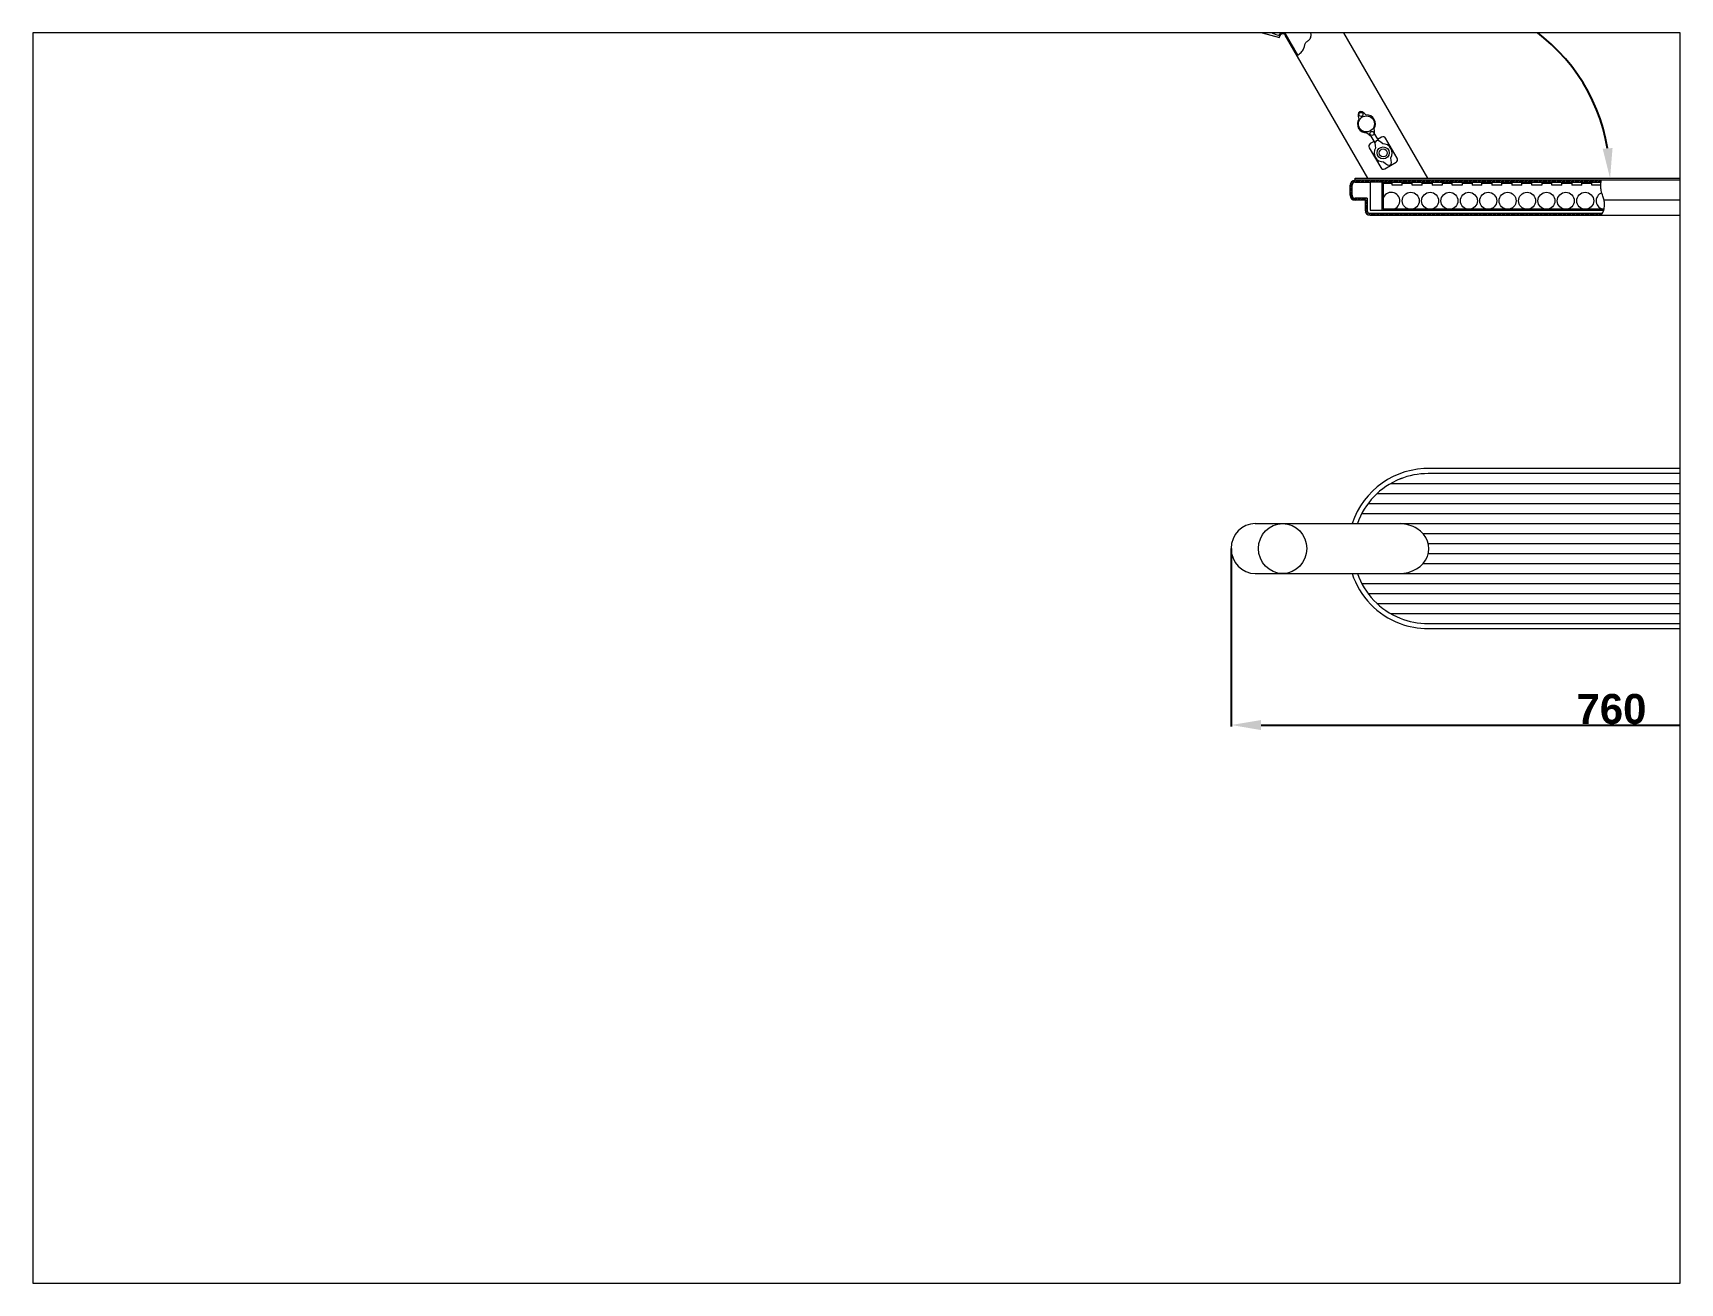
# Paper-space layout 'Presentación2' of a CAD drawing. Header units: millimetres. Extents: x 26 to 231, y 20 to 176.
# The model-space entities are those that its viewports show. They can reach past a viewport. Long polylines and large blocks are cut down to what shows.
import ezdxf

# ---------------------------------------------------------------- set-up
doc = ezdxf.new("R2010")
doc.units = ezdxf.units.MM
doc.layers.add('01_Contornos', color=7, linetype='Continuous', lineweight=20)
doc.layers.add('04_Cotas', color=3, linetype='Continuous', lineweight=18)
doc.styles.add('EstiloCota', font='arialbd.ttf')
doc.dimstyles.new('CotasUNE', dxfattribs={"dimtxt": 10, "dimasz": 8, "dimexe": 1.25, "dimexo": 0, "dimtad": 1, "dimtxsty": 'EstiloCota', "dimcen": 2.5, "dimclrd": 256, "dimclrt": 256, "dimadec": 0, "dimazin": 0, "dimtfac": 1, "dimtmove": 0, "dimatfit": 3, "dimfxl": 1, "dimarcsym": 0})

# ---------------------------------------------------------------- blocks, each defined once
blk = doc.blocks.new('*D6')
at = {"layer": '04_Cotas', "color": 0, "lineweight": -2, "transparency": 16777216}
for p, q in [((891.9, 788.9), (891.9, 611.1)), ((1652.9, 728.9), (1652.9, 611.1))]:
    blk.add_line(p, q, dxfattribs=at)
at = {"layer": '04_Cotas', "lineweight": -2, "transparency": 16777216}
blk.add_line((921.9, 612.4), (1622.9, 612.4), dxfattribs=at)
at = {"layer": '04_Cotas', "transparency": 16777216}
for points in [[(921.9, 617.4), (921.9, 607.4), (891.9, 612.4)], [(1622.9, 617.4), (1622.9, 607.4), (1652.9, 612.4)]]:
    blk.add_solid(points, dxfattribs=at)
at = {"layer": 'Defpoints', "color": 0}
for p in [(891.9, 788.9), (1652.9, 728.9), (1652.9, 612.4)]:
    blk.add_point(p, dxfattribs=at)
at = {"layer": '04_Cotas', "transparency": 16777216, "insert": (1272.4, 628.3), "char_height": 30, "attachment_point": 5, "style": 'EstiloCota'}
blk.add_mtext('760', dxfattribs=at)
blk = doc.blocks.new('*D7')
at = {"layer": '04_Cotas', "lineweight": -2, "transparency": 16777216}
blk.add_arc((1088.7, 1159.3), 182.3, 9.438, 110.562, dxfattribs=at)
at = {"layer": '04_Cotas', "transparency": 16777216}
for points in [[(1026.8, 1325.5), (1022.5, 1334.5), (997.5, 1317.2)], [(1273.5, 1189.6), (1263.6, 1188.8), (1271, 1159.3)]]:
    blk.add_solid(points, dxfattribs=at)
at = {"layer": 'Defpoints', "color": 0}
for p in [(963.6, 1376), (1228.4, 1276.5), (1015.8, 1159.3), (1088.7, 1159.3), (1649.8, 1159.3)]:
    blk.add_point(p, dxfattribs=at)
at = {"layer": '04_Cotas', "transparency": 16777216, "insert": (1187.8, 1331), "char_height": 30, "attachment_point": 5, "rotation": 330, "style": 'EstiloCota'}
blk.add_mtext('120°', dxfattribs=at)

msp = doc.modelspace()

# ---------------------------------------------------------------- hatches: boundary and pattern name
at = {"layer": '01_Contornos'}
h = msp.add_hatch(dxfattribs=at)
h.set_pattern_fill('ANSI31', color=256, scale=0.4, angle=290)
h.set_pattern_definition([(335, (618.6292, 209.0503), (0.5367252, 1.1510109), [])])
h.paths.add_polyline_path([(962.562, 1383.572), (965.051, 1392.859, 0.05418164), (963.912, 1396.336), (960.631, 1384.09, 0.19891237), (961.829, 1374.984), (974.815, 1352.493), (974.815, 1356.493), (963.561, 1375.984, -0.19891237)])
edge = h.paths.add_edge_path()
edge.add_arc((894.261, 1316.88), 2.746, 227.047236, 241.471935)
edge.add_arc((893.326, 1315.161), 0.789, 241.471935, 268.559799)
edge.add_arc((893.506, 1322.311), 7.942, 268.559799, 270.524002)
edge.add_arc((894.127, 1254.383), 59.989, 89.809355, 90.524002, ccw=False)
edge.add_line((894.327, 1314.372), (920.544, 1412.216))
edge.add_arc((921.132, 1395.231), 16.996, 91.983003, 99.190094)
edge.add_line((918.418, 1412.008), (892.39, 1314.87))
edge = h.paths.add_edge_path()
edge.add_arc((955.594, 1357.498), 57.532, 253.552464, 255.002507)
edge.add_arc((943.494, 1300.818), 3, 30, 158.33859, ccw=False)
edge.add_line((946.092, 1302.318), (957.773, 1282.088))
edge.add_arc((948.153, 1299.05), 19.5, 299.558966, 302.498038)
edge.add_line((958.63, 1282.603), (946.958, 1302.818))
edge.add_arc((943.494, 1300.818), 4, 30, 159.744842)
edge.add_line((939.742, 1302.203), (939.305, 1302.32))
h = msp.add_hatch(dxfattribs=at)
h.set_pattern_fill('ANSI31', color=256, scale=0.4)
h.set_pattern_definition([(45, (-56.8746, -320.0918), (-0.8980256, 0.8980256), [])])
h.paths.add_polyline_path([(1015.839, 1155.265), (1030.839, 1155.265), (1042.839, 1155.265), (1261.915, 1155.265, -0.01139759), (1262.15, 1157.265), (1015.839, 1157.265, 0.41421356), (1010.839, 1152.265), (1010.839, 1142.265, 0.41421356), (1015.839, 1137.265), (1025.839, 1137.265), (1027.839, 1137.265), (1027.839, 1139.265), (1015.839, 1139.265, -0.41421356), (1012.839, 1142.265), (1012.839, 1152.265, -0.41421356)])
h = msp.add_hatch(dxfattribs=at)
h.set_pattern_fill('ANSI31', color=256, scale=0.4, angle=90)
h.set_pattern_definition([(135, (-56.8746, -320.0918), (-0.8980256, -0.8980256), [])])
h.paths.add_polyline_path([(1030.839, 1122.265), (1261.587, 1122.265, 0.0318888), (1263.162, 1124.265), (1030.839, 1124.265, -0.41421356), (1027.839, 1127.265), (1027.839, 1137.265), (1025.839, 1137.265), (1025.839, 1127.265, 0.41421356)])

# ---------------------------------------------------------------- linework, layer by layer
for p, q in [((1088.684, 1159.265), (963.561, 1375.984)), ((901.36, 1321.236), (935.853, 1311.726)), ((902.614, 1318.716), (933.464, 1310.215)), ((891.877, 1312.958), (940.174, 1300.017)), ((891.877, 1312.958), (940.174, 1300.017)), ((935.04, 1307.82), (933.573, 1310.405)), ((933.936, 1308.479), (933.573, 1309.119)), ((935.779, 1307.804), (933.938, 1311.047)), ((934.79, 1307.869), (934.31, 1308.002)), ((934.33, 1305.827), (934.861, 1307.755)), ((936.391, 1308.014), (934.431, 1311.465)), ((934.822, 1303.849), (935.294, 1305.561)), ((936.899, 1308.404), (935.027, 1311.701)), ((937.287, 1309.008), (935.744, 1311.725)), ((937.411, 1310.075), (936.725, 1311.284)), ((936.73, 1305.263), (937.793, 1309.119)), ((938.66, 1304.74), (936.73, 1305.263)), ((938.66, 1304.74), (940.996, 1313.215)), ((939.305, 1302.32), (939.742, 1302.203)), ((1028.684, 1159.265), (946.092, 1302.318)), ((958.63, 1282.603), (946.958, 1302.818)), ((940.174, 1300.017), (940.597, 1301.595)), ((940.174, 1300.017), (940.597, 1301.595)), ((1035.394, 1203.605), (1039.313, 1196.817)), ((1030.019, 1189.915), (1041.519, 1169.996)), ((1035.014, 1196.263), (1031.117, 1194.013)), ((1035.849, 1194.817), (1031.93, 1201.605)), ((1042.376, 1200.513), (1038.478, 1198.263)), ((1057.974, 1179.496), (1046.474, 1199.415)), ((1045.617, 1168.898), (1056.876, 1175.398)), ((1015.839, 1159.265), (1649.839, 1159.265)), ((1015.839, 1157.265), (1015.839, 1159.265)), ((1649.839, 1157.265), (1015.839, 1157.265)), ((1015.839, 1155.265), (1030.839, 1155.265)), ((1042.839, 1155.265), (1030.839, 1155.265)), ((1030.839, 1155.265), (1030.839, 1127.265)), ((1042.839, 1127.265), (1042.839, 1155.265)), ((1042.839, 1155.265), (1261.915, 1155.265)), ((1043.839, 1155.265), (1043.839, 1128.265)), ((1043.839, 1154.265), (1052.872, 1154.265)), ((1052.872, 1152.265), (1052.872, 1155.265)), ((1062.872, 1152.265), (1062.872, 1155.265)), ((1062.872, 1154.265), (1072.872, 1154.265)), ((1072.872, 1152.265), (1072.872, 1155.265)), ((1082.872, 1152.265), (1082.872, 1155.265)), ((1082.872, 1154.265), (1092.872, 1154.265)), ((1092.872, 1155.265), (1092.872, 1152.265)), ((1102.872, 1155.265), (1102.872, 1152.265)), ((1102.872, 1154.265), (1112.872, 1154.265)), ((1112.872, 1152.265), (1112.872, 1155.265)), ((1122.872, 1155.265), (1122.872, 1152.265)), ((1122.872, 1154.265), (1132.872, 1154.265)), ((1132.872, 1155.265), (1132.872, 1152.265)), ((1142.872, 1152.265), (1142.872, 1155.265)), ((1142.872, 1154.265), (1152.872, 1154.265)), ((1152.872, 1155.265), (1152.872, 1152.265)), ((1162.872, 1152.265), (1162.872, 1155.265)), ((1162.872, 1154.265), (1172.872, 1154.265)), ((1172.872, 1155.265), (1172.872, 1152.265)), ((1182.872, 1152.265), (1182.872, 1155.265)), ((1182.872, 1154.265), (1192.872, 1154.265)), ((1192.872, 1152.265), (1192.872, 1155.265)), ((1202.872, 1155.265), (1202.872, 1152.265)), ((1202.872, 1154.265), (1212.872, 1154.265)), ((1212.872, 1152.265), (1212.872, 1155.265)), ((1222.872, 1152.265), (1222.872, 1155.265)), ((1222.872, 1154.265), (1232.872, 1154.265)), ((1232.872, 1155.265), (1232.872, 1152.265)), ((1242.872, 1152.265), (1242.872, 1155.265)), ((1242.872, 1154.265), (1252.872, 1154.265)), ((1252.872, 1152.265), (1252.872, 1155.265)), ((1010.839, 1142.265), (1010.839, 1152.265)), ((1012.839, 1142.265), (1012.839, 1152.265)), ((1027.839, 1139.265), (1015.839, 1139.265)), ((1025.839, 1137.265), (1015.839, 1137.265)), ((1025.839, 1137.265), (1025.839, 1127.265)), ((1025.839, 1137.265), (1027.839, 1137.265)), ((1027.839, 1139.265), (1027.839, 1127.265)), ((1062.872, 1152.265), (1052.872, 1152.265)), ((1082.872, 1152.265), (1072.872, 1152.265)), ((1102.872, 1152.265), (1092.872, 1152.265)), ((1122.872, 1152.265), (1112.872, 1152.265)), ((1142.872, 1152.265), (1132.872, 1152.265)), ((1162.872, 1152.265), (1152.872, 1152.265)), ((1182.872, 1152.265), (1172.872, 1152.265)), ((1182.872, 1152.265), (1182.872, 1152.265)), ((1202.872, 1152.265), (1192.872, 1152.265)), ((1192.872, 1152.265), (1192.872, 1152.265)), ((1222.872, 1152.265), (1212.872, 1152.265)), ((1242.872, 1152.265), (1232.872, 1152.265)), ((1261.734, 1152.265), (1252.872, 1152.265)), ((1649.839, 1137.265), (1265.054, 1137.265)), ((1030.839, 1127.265), (1264.77, 1127.265)), ((1030.839, 1124.265), (1263.162, 1124.265)), ((1030.839, 1122.265), (1507.358, 1122.265)), ((1265.011, 1128.265), (1043.839, 1128.265)), ((1642.859, 863.92), (1088.859, 863.92)), ((1642.859, 868.92), (1091.398, 868.92)), ((1037.784, 843.92), (1060.869, 843.92)), ((1051.401, 853.92), (1647.859, 853.92)), ((1060.869, 843.92), (1642.859, 843.92)), ((1028.774, 833.92), (1060.869, 833.92)), ((1060.869, 833.92), (1508.717, 833.92)), ((916.026, 813.92), (1060.869, 813.905)), ((1022.442, 823.92), (1038.869, 823.92)), ((1038.869, 823.92), (1507.859, 823.92)), ((1060.869, 813.905), (1507.859, 813.922)), ((1083.839, 803.92), (1507.859, 803.92)), ((1089.233, 793.92), (1507.859, 793.92)), ((1089.233, 783.92), (1507.859, 783.92)), ((916.026, 763.92), (1059.839, 763.92)), ((1059.839, 763.92), (1507.859, 763.92)), ((1083.839, 773.92), (1507.859, 773.92)), ((1022.442, 753.92), (1060.869, 753.92)), ((1028.774, 743.92), (1060.869, 743.92)), ((1060.869, 753.92), (1507.859, 753.92)), ((1060.869, 743.92), (1508.717, 743.92)), ((1037.784, 733.92), (1060.869, 733.92)), ((1060.869, 733.92), (1575.344, 733.92)), ((1051.443, 723.92), (1647.859, 723.92)), ((1088.691, 713.92), (1642.859, 713.92)), ((1088.859, 708.92), (1642.859, 708.92))]:
    msp.add_line(p, q, dxfattribs=at)
at = {"layer": '01_Contornos', "ltscale": 0.2}
for p, q in [((903.859, 1320.545), (933.263, 1312.442)), ((932.5, 1310.48), (931.145, 1305.563)), ((931.178, 1305.682), (934.839, 1307.761)), ((931.554, 1307.045), (933.885, 1308.369)), ((931.93, 1308.409), (933.437, 1309.265)), ((932.109, 1305.061), (934.492, 1306.414)), ((932.305, 1309.772), (933.208, 1310.285)), ((933.208, 1304.535), (935.107, 1305.613)), ((935.294, 1305.561), (934.33, 1305.827)), ((934.356, 1304.037), (934.97, 1304.385)), ((934.739, 1312.512), (937.863, 1314.286)), ((935.607, 1311.855), (939.226, 1313.911)), ((936.396, 1311.579), (936.155, 1311.645)), ((936.832, 1311.401), (940.59, 1313.535)), ((936.838, 1305.654), (939.297, 1307.051)), ((937.213, 1307.017), (939.673, 1308.414)), ((937.581, 1310.676), (940.8, 1312.504)), ((937.589, 1308.381), (940.049, 1309.778)), ((937.695, 1305.002), (938.921, 1305.687)), ((937.864, 1309.687), (940.424, 1311.141))]:
    msp.add_line(p, q, dxfattribs=at)
at = {"layer": '01_Contornos'}
for points in [[(957.773, 1282.088, 0.06747635), (961.941, 1285.261, 0.08748733), (964.266, 1288.581, 0.05792478), (965.37, 1291.906, -0.07750362), (966.294, 1294.363, -0.13503765), (968.634, 1296.716, 0.13236236), (971.033, 1299.102, 0.16589259), (971.841, 1303.171, -0.11598805), (972.414, 1308.995, -0.15571242), (976.769, 1314.868, 0.23287439), (979.135, 1319.309, 0.03565048), (978.947, 1324.06, 0.02041955), (977.695, 1332.261, 0.02692617), (975.335, 1341.648, -0.0751593), (974.815, 1345.093), (974.815, 1350.97), (974.815, 1356.493)], [(892.39, 1314.87, 0.06302287), (892.949, 1314.468, 0.11874656), (893.306, 1314.372, 0.00857066), (893.579, 1314.37, -0.00311825), (894.327, 1314.372, -0.0132831), (906.142, 1314.019, -0.02875072), (911.572, 1313.397, -0.15770864), (914.494, 1311.86, 0.12199492), (918.088, 1309.635, 0.10659514), (922.366, 1309.209, -0.13454537), (925.754, 1308.683, -0.03986429), (927.789, 1307.567, 0.0224862), (931.323, 1305.468, 0.03257298), (935.278, 1303.673, 0.02479577), (940.706, 1301.926)], [(1261.587, 1122.265, 0.05685011), (1264.208, 1125.958, 0.09477947), (1265.054, 1128.555, 0.03145007), (1265.368, 1133.541, 0.0420777), (1265.054, 1137.265, 0.0504229), (1263.883, 1141.511, -0.03724686), (1262.15, 1147.209, -0.05525962), (1261.719, 1151.103, -0.03499606), (1262.15, 1157.265)]]:
    msp.add_lwpolyline(points, format="xyb", dxfattribs=at)
for centre, radius in [((935.451, 1309.762), 1.985), ((1027.246, 1213.717), 8), ((1021.746, 1223.243), 2), ((1032.746, 1204.191), 2), ((1043.996, 1184.705), 6), ((1043.996, 1184.705), 4), ((1071.539, 1136.765), 8.5), ((1090.939, 1136.765), 8.5), ((1110.339, 1136.765), 8.5), ((1129.739, 1136.765), 8.5), ((1149.139, 1136.765), 8.5), ((1168.539, 1136.765), 8.5), ((1187.939, 1136.765), 8.5), ((1207.339, 1136.765), 8.5), ((1226.739, 1136.765), 8.5), ((1246.139, 1136.765), 8.5)]:
    msp.add_circle(centre, radius, dxfattribs=at)
for centre, radius, start, end in [((935.393, 1309.683), 2, 164.593585, 254.593585), ((935.321, 1309.798), 2, 254.584879, 262.908505), ((935.321, 1309.798), 2, 66.261254, 74.584879), ((943.494, 1300.818), 4, 30, 159.744842), ((943.494, 1300.818), 3, 30, 165), ((943.494, 1300.818), 3, 30, 165), ((1027.246, 1213.717), 9, 327.103184, 92.896816), ((1027.246, 1213.717), 9, 147.103184, 272.896816), ((1032.617, 1191.415), 3, 120, 210), ((1043.996, 1184.705), 9, 147.103184, 272.896816), ((1043.876, 1197.915), 3, 30, 120), ((1043.996, 1184.705), 9, 327.103184, 92.896816), ((1055.376, 1177.996), 3, 300, 30), ((1015.839, 1152.265), 5, 90, 180), ((1015.839, 1152.265), 3, 90, 180), ((1044.117, 1171.496), 3, 210, 300), ((1052.139, 1145.765), 8.5, 85.050431, 90), ((1015.839, 1142.265), 5, 180, 270), ((1015.839, 1142.265), 3, 180, 270), ((1052.139, 1136.765), 8.5, 270, 167.546299), ((1265.539, 1136.765), 8.5, 109.0136, 266.456888), ((1030.839, 1127.265), 5, 180, 270), ((1030.839, 1127.265), 3, 180, 270), ((1088.922, 788.889), 80.07, 88.227846, 161.782783), ((1088.976, 788.861), 75.13, 111.969199, 160.516327), ((1088.859, 788.92), 80, 110.364135, 110.479564), ((1088.859, 788.92), 75, 90, 111.912992), ((1088.774, 788.92), 75, 89.935243, 111.843195), ((1088.859, 788.92), 80, 198.209957, 249.520436), ((1088.859, 788.92), 75, 199.471221, 248.087008), ((1088.859, 788.92), 75, 248.087008, 270), ((1088.859, 788.92), 80, 249.520436, 270)]:
    msp.add_arc(centre, radius, start, end, dxfattribs=at)
at = {"layer": '01_Contornos', "ltscale": 0.2}
for centre, radius, start, end in [((936.952, 1314.537), 3, 164.593585, 254.593585), ((935.865, 1309.651), 2, 344.593585, 74.593585)]:
    msp.add_arc(centre, radius, start, end, dxfattribs=at)
at = {"layer": '01_Contornos'}
for centre, major_axis, ratio, start_param, end_param in [((1027.246, 1213.717), (-7, 12.124), 0.35714286, 5.32165217, 7.24471844), ((1027.246, 1213.717), (-7, 12.124), 0.35714286, 8.46324483, 9.01326111), ((1027.246, 1213.717), (-7, 12.124), 0.35714286, 9.83629481, 10.38631109), ((1043.996, 1184.705), (-7, 12.124), 0.35714286, 5.32165217, 7.24471844), ((1043.996, 1184.705), (-7, 12.124), 0.35714286, 8.46324483, 10.38631109), ((916.026, 788.92), (0, 25), 0.96592583, 6.28318531, 9.42477796), ((943.391, 788.92), (-28.978, 0), 0.86273015, 4.71238898, 4.71239897), ((1059.839, 788.92), (30, 0), 0.83333333, 4.71238898, 7.21048053), ((1059.839, 788.92), (30, 0), 0.83333333, 7.21048053, 7.81963632)]:
    msp.add_ellipse(centre, major_axis=major_axis, ratio=ratio, start_param=start_param, end_param=end_param, dxfattribs=at)
msp.add_ellipse((943.391, 788.919), major_axis=(0, 25.002), ratio=0.96584196, dxfattribs=at)

# ---------------------------------------------------------------- dimensions: what is measured, and where the dimension line sits
at = {"layer": '04_Cotas'}
dim = msp.add_angular_dim_2l(base=(1228.356, 1276.463), line1=((1015.839, 1159.265), (1649.839, 1159.265)), line2=((1088.684, 1159.265), (963.561, 1375.984)), dimstyle='CotasUNE', override={"dimtxt": 30, "dimasz": 30}, dxfattribs=at)
dim.commit()
dim.dimension.update_dxf_attribs({"geometry": '*D7', "text_midpoint": (1187.82, 1330.972)})
dim = msp.add_linear_dim(base=(1652.859, 612.35), p1=(891.877, 788.92), p2=(1652.859, 728.92), text='760', dimstyle='CotasUNE', override={"dimtxt": 30, "dimasz": 30}, dxfattribs=at)
dim.commit()
dim.dimension.update_dxf_attribs({"geometry": '*D6', "text_midpoint": (1272.368, 628.293)})

psp = doc.layouts.new('Presentación2')

# ---------------------------------------------------------------- viewports
at = {"layer": '04_Cotas'}
psp.add_viewport(center=(128.5, 97.5), size=(205.6, 156), view_center_point=(517.041, 679.471), view_height=1250.42305, dxfattribs=at)

doc.saveas('drawing.dxf')
